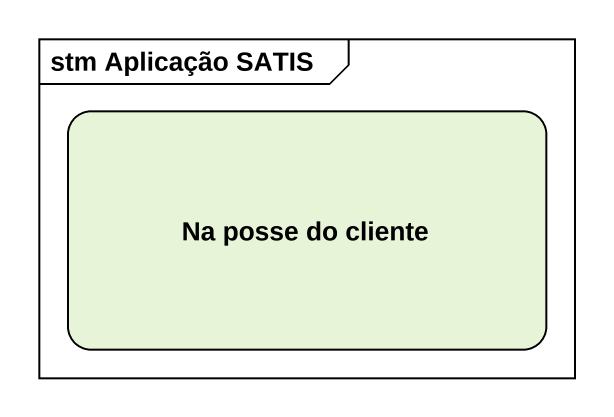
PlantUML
@startuml
mainframe stm Aplicação SATIS
hide empty description
state "Na posse do cliente" as Na_posse_do_cliente
@enduml
